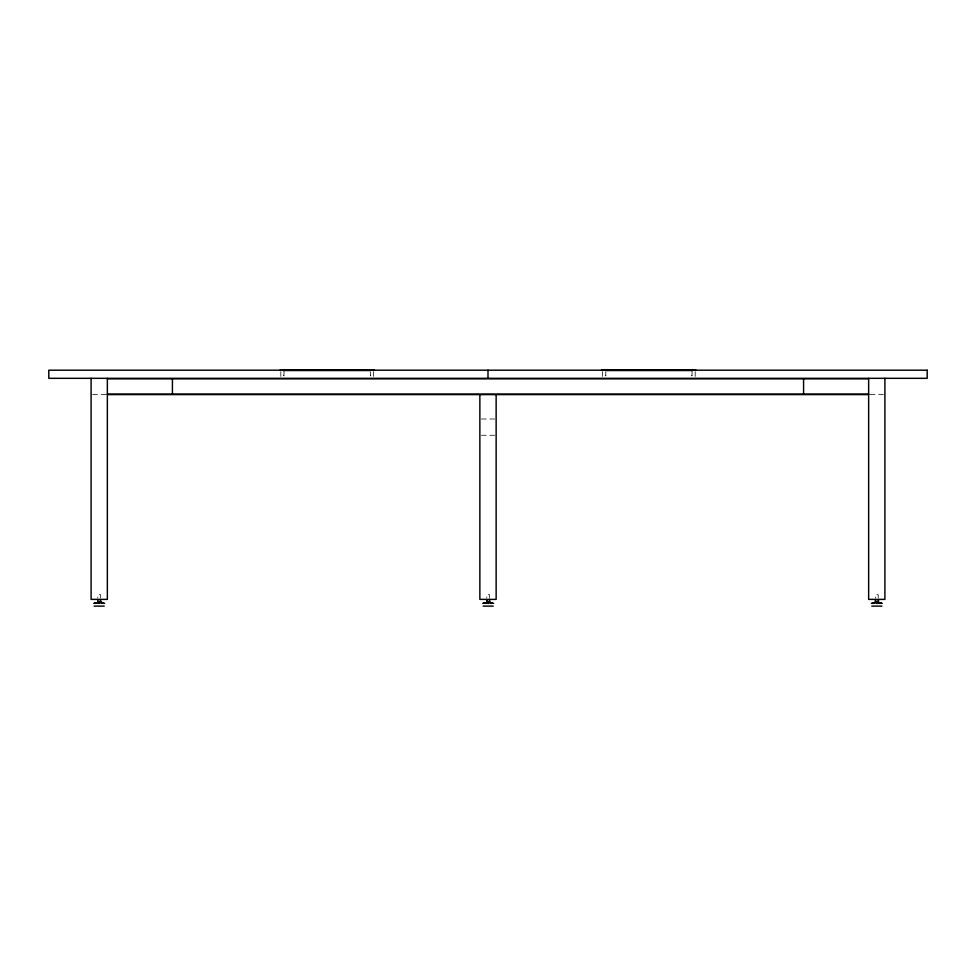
<?xml version="1.0" encoding="UTF-8"?>
<svg xmlns="http://www.w3.org/2000/svg" width="976" height="976" viewBox="0 0 976 976"><rect width="100%" height="100%" fill="white"/><g stroke="black" fill="none" stroke-linecap="round" stroke-linejoin="round"><path stroke-width="0.73" stroke-dasharray="4.88 3.66" d="M92.574 394.597L105.884 394.597M870.116 394.597L883.426 394.597M481.351 418.997L494.649 418.997M481.351 435.259L494.649 435.259M878.217 598.129L878.217 594.713L875.35 594.713L875.35 598.129M695.18 371.551L695.18 378.322M692.143 371.795L691.911 375.955L691.911 370.526M605.767 371.795L605.767 375.955L605.535 371.795M602.436 371.551L602.436 378.322M489.635 598.129L489.635 594.713L486.768 594.713L486.768 598.129M373.564 371.551L373.564 378.322M370.465 371.795L370.465 375.955L370.233 371.795M284.089 371.795L283.857 375.955L283.857 370.526M280.82 371.551L280.82 378.322M100.65 598.129L100.65 594.713L97.783 594.713L97.783 598.129"/><path stroke-width="1.46" d="M283.857 370.526L370.465 370.526M605.535 370.526L692.143 370.526M487.329 601.558L486.695 601.558L487.768 601.545M100.089 601.558L100.748 601.558L99.65 601.558M488.634 601.558L489.732 601.558L489.635 599.837M486.768 599.837L486.951 601.558M875.911 601.558C873.715 601.326 880.657 602.717 878.217 599.837M875.252 601.558L878.315 601.558L877.656 601.558M100.54 601.558L100.65 599.837M107.36 378.81L868.64 378.81M107.36 394.109L868.64 394.109M107.36 394.597L868.64 394.597M100.748 601.558L97.685 601.558L97.783 599.837M486.682 601.558L489.732 601.558M94.892 602.729L103.541 602.729M483.889 602.729L492.526 602.729M872.459 602.729L881.108 602.729M93.72 603.327L96.502 603.327M97.588 603.327L99.772 603.327M101.724 603.327L104.713 603.327M482.717 603.327L485.487 603.327M486.585 603.327L488.769 603.327M490.708 603.327L493.697 603.327M871.287 603.327L874.276 603.327M876.228 603.327L878.412 603.327M879.498 603.327L882.28 603.327M94.196 606.108L104.237 606.108M483.181 606.108L493.222 606.108M871.763 606.108L881.804 606.108M97.954 601.558L98.344 601.558M875.46 601.558L875.35 599.837M884.903 378.322L884.903 599.386L868.64 599.386L868.64 378.322M803.577 378.81L803.577 394.109M696.144 370.197L601.472 370.197M496.137 394.597L496.137 599.386L479.863 599.386L479.863 394.597M488 370.197L488 378.322M374.528 370.197L279.856 370.197M172.423 378.81L172.423 394.109M107.36 378.322L107.36 599.386L91.097 599.386L91.097 378.322M927.2 370.197L48.8 370.197L48.8 378.322L927.2 378.322L927.2 370.197"/></g></svg>
